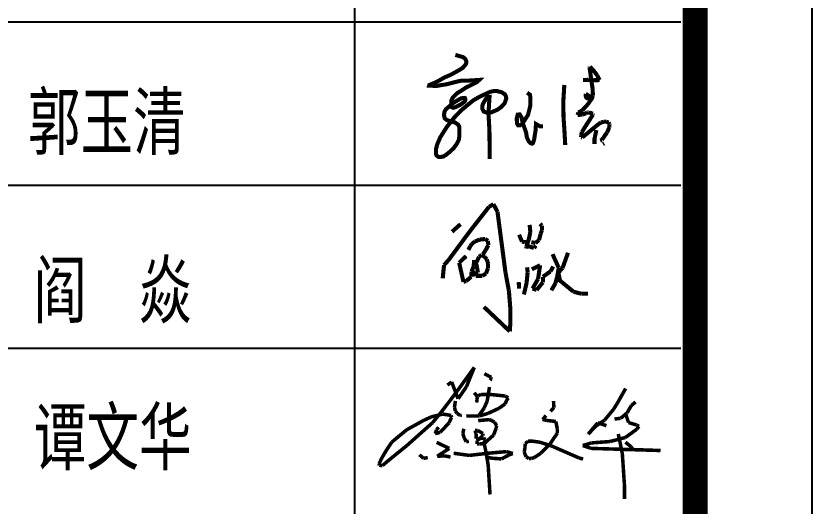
# Model space of a CAD drawing. Extents: x -33967 to 1773478, y -1022458 to -784650.
# Drawn here: x 860261 to 867071, y -1010937 to -1006739 of the extents above; entities that cross this region are included whole.
import ezdxf

# ---------------------------------------------------------------- set-up
doc = ezdxf.new("R2010")
doc.units = 0
doc.header["$LTSCALE"] = 1000
doc.header["$MEASUREMENT"] = 0
for name, color, linetype in [('002', 3, 'Continuous'), ('PUB_TITLE', 4, 'Continuous'), ('TEXT', 7, 'Continuous'), ('图框文字', 120, 'Continuous')]:
    doc.layers.add(name, color=color, linetype=linetype)
doc.styles.add('_gyy_title_ST', font='', dxfattribs={"width": 0.8})
doc.styles.get('_gyy_title_ST').set_extended_font_data('SimSun')

# ---------------------------------------------------------------- blocks, each defined once
blk = doc.blocks.new('wfadf')
at = {"color": 2, "lineweight": 25, "const_width": 25}
for points in [[(2531221.373808356, 1893279.657295602), (2531267.978610107, 1893266.619355912), (2531279.630814762, 1893257.870906593), (2531285.425377199, 1893249.508193451), (2531289.28849321, 1893239.215620301), (2531287.356972397, 1893225.706640914), (2531278.986924901, 1893214.127480874), (2531265.990332367, 1893199.832554371), (2531239.592558926, 1893183.750401202), (2531191.947759007, 1893157.375715543), (2531155.248417257, 1893141.936876149), (2531121.768376044, 1893122.638316742), (2531088.932075919, 1893106.556163573), (2531062.534302478, 1893095.620317308), (2531061.246597141, 1893091.117324179), (2531108.891397061, 1893089.830777947), (2531135.932985976, 1893094.977044192), (2531162.330759417, 1893098.836764205), (2531182.290080559, 1893103.339757334), (2531204.180922514, 1893109.129337355), (2531229.290990618, 1893115.56219049), (2531260.839511019, 1893122.638316742), (2531305.908900266, 1893122.638316742), (2531348.402878838, 1893125.211449864), (2531367.718310119, 1893126.498036755), (2531353.553625799, 1893112.989016708), (2531288.524989797, 1893080.82475103), (2531257.62028487, 1893060.239645391), (2531236.373332778, 1893048.017212235), (2531212.553052834, 1893025.843338693), (2531202.8953, 1893013.620905537), (2531197.100737564, 1892999.468612375), (2531197.100737564, 1892980.170052968), (2531197.100737564, 1892967.304346696), (2531200.963779188, 1892958.941674213), (2531209.333826685, 1892955.725227316), (2531223.498511004, 1892960.228220445), (2531255.047031406, 1892976.310373614), (2531264.70478424, 1892983.386499865), (2531278.225578697, 1892993.679073015), (2531283.376325659, 1893004.614919279), (2531283.376325659, 1893009.761185524), (2531280.15709951, 1893016.19403866), (2531267.924010389, 1893015.550765544), (2531256.334736743, 1893013.620905537), (2531230.580778778, 1892998.825339259), (2531206.114600536, 1892983.386499865), (2531187.44298473, 1892967.304346696), (2531162.976732102, 1892946.075967942), (2531155.233688723, 1892931.729159984), (2531152.014462574, 1892911.787327461), (2531155.877578585, 1892891.845454278), (2531168.754483181, 1892880.266334898), (2531193.864551284, 1892872.546894871), (2531217.686988438, 1892866.114041735), (2531238.933940531, 1892851.961789232), (2531246.01628269, 1892837.80949607), (2531245.372467215, 1892808.861677289), (2531246.01628269, 1892781.843677855), (2531242.532389244, 1892758.144587126), (2531228.980426827, 1892732.418378992), (2531209.555944883, 1892706.240810334), (2531187.872790139, 1892685.930643878), (2531165.286210907, 1892667.877158066), (2531149.47557569, 1892657.496394576), (2531130.051093746, 1892653.885673017), (2531115.595632454, 1892655.239713931), (2531106.561015639, 1892663.815116643), (2531102.495419475, 1892674.195880133), (2531102.495419475, 1892689.090004911), (2531104.302342838, 1892708.046171113), (2531111.07836124, 1892732.869698857), (2531128.699415988, 1892773.643805799), (2531149.479146244, 1892807.042776914), (2531168.45187875, 1892836.831026471), (2531190.175127837, 1892864.998631117), (2531212.309957632, 1892892.981560555), (2531254.772842632, 1892937.66393489), (2531298.259583923, 1892974.416009305), (2531333.042951646, 1893002.398938742), (2531365.567646569, 1893020.903785079), (2531413.451227272, 1893043.921952044), (2531436.489630328, 1893053.851395669), (2531455.462362834, 1893057.913437092), (2531478.048942067, 1893057.913437092), (2531506.056365775, 1893050.692034635), (2531525.029098281, 1893038.054590501), (2531531.353367245, 1893025.868466232), (2531533.612040046, 1893013.231022097), (2531528.19119557, 1892996.53153654), (2531521.867000992, 1892981.186091896), (2531501.539020174, 1892959.521884526), (2531478.952440942, 1892943.725079359), (2531442.362149855, 1892927.928274191), (2531412.999552221, 1892926.574273936), (2531394.930244203, 1892932.892996003), (2531386.799051876, 1892948.689801171), (2531386.347302438, 1892963.583925949), (2531389.509474114, 1892977.124050473), (2531397.640666441, 1892992.469535776), (2531412.096053346, 1893014.585063011), (2531422.034169037, 1893020.903785079), (2531430.617110801, 1893021.806424809), (2531424.542631827, 1892919.501115824), (2531430.322316956, 1892817.450863553), (2531431.767647365, 1892666.545195232), (2531431.767647365, 1892641.995956119)], [(2532045.248218501, 1893207.075343697), (2532043.869464043, 1893200.187592665)], [(2532043.869464043, 1893200.187592665), (2532056.004958028, 1893112.686754377)], [(2532059.03576308, 1893194.677424366), (2532045.248218501, 1893207.075343697)], [(2532075.030579362, 1893175.013499166), (2532059.03576308, 1893194.677424366)], [(2532091.024056686, 1893154.074818973), (2532075.030579362, 1893175.013499166)], [(2532104.811601265, 1893125.421821845), (2532091.024056686, 1893154.074818973)], [(2531888.938449963, 1893096.061512971), (2531882.551249988, 1892989.966418222), (2531884.148031386, 1892899.027742347), (2531890.536123998, 1892800.535029076), (2531894.528151877, 1892727.145905823)], [(2532003.33542194, 1893125.421821845), (2532035.322450976, 1893127.350380749)], [(2532035.322450976, 1893127.350380749), (2532056.279518735, 1893124.5952966)], [(2532056.004958028, 1893112.686754377), (2532062.071477642, 1893074.390922067)], [(2532056.279518735, 1893124.5952966), (2532090.472554903, 1893125.14631343)], [(2532090.472554903, 1893125.14631343), (2532104.811601265, 1893125.421821845)], [(2531661.486067198, 1893048.370176897), (2531678.693458415, 1893035.475927694), (2531681.561356951, 1893014.701836944), (2531680.127407683, 1892966.706571502), (2531666.504926829, 1892911.547802657), (2531643.56173854, 1892876.446786418), (2531630.656195127, 1892856.38907447), (2531617.750651714, 1892848.509232924), (2531605.562120129, 1892848.509232924), (2531599.109311229, 1892859.970805843), (2531597.675361961, 1892890.057414424), (2531603.411159033, 1892913.696857744), (2531615.599765006, 1892915.129574688), (2531626.354347323, 1892897.937215311), (2531636.391992199, 1892855.672736328), (2531655.032514432, 1892803.893499423), (2531659.334362237, 1892775.955945929), (2531663.804472387, 1892763.936281437), (2531672.223763771, 1892748.596895051), (2531680.395422374, 1892739.690158504), (2531685.843194777, 1892736.968659058), (2531691.043334398, 1892735.731595374), (2531696.986372362, 1892738.947920294), (2531704.167499842, 1892762.204432939), (2531712.819472313, 1892816.640846044), (2531714.800162626, 1892845.929960225), (2531715.19634532, 1892856.220744359), (2531740.549583013, 1892841.576187268), (2531757.979985067, 1892841.576187268)], [(2532019.535321904, 1893040.989552045), (2532019.140775713, 1893033.762660563), (2532019.666837301, 1893029.55790448), (2532020.850475873, 1893025.353148397), (2532021.902599048, 1893021.411214981), (2532024.401317202, 1893016.812265556), (2532027.689127739, 1893015.104121516), (2532030.056404883, 1893014.052912165), (2532052.282060639, 1893011.030776766), (2532057.148055938, 1893011.424970108)], [(2532019.2933425, 1893041.011020233), (2532060.419427049, 1893016.579042966)], [(2532062.071477642, 1893074.390922067), (2532064.289089075, 1893029.600678218)], [(2532060.419427049, 1893016.579042966), (2532032.631518011, 1892976.599462284)], [(2532064.289089075, 1893029.600678218), (2532056.843815003, 1893011.417082175)], [(2531998.730300226, 1892939.951516714), (2531974.83273267, 1892926.624976267)], [(2532032.631518011, 1892976.599462284), (2531998.730300226, 1892939.951516714)], [(2531974.83273267, 1892926.624976267), (2531969.830907556, 1892911.632658923)], [(2531969.830907556, 1892911.632658923), (2531985.807722296, 1892912.806415848)], [(2531985.807722296, 1892912.806415848), (2531998.668113081, 1892913.765328253)], [(2531998.668113081, 1892913.765328253), (2532006.345919467, 1892916.06665297)], [(2532006.345919467, 1892916.06665297), (2532020.741797143, 1892921.820005422)], [(2532020.741797143, 1892921.820005422), (2532025.924381542, 1892924.888411273)], [(2532055.100120196, 1892899.190217498), (2532021.180008231, 1892846.627229087)], [(2532025.924381542, 1892924.888411273), (2532030.147156457, 1892926.61444547)], [(2532030.147156457, 1892926.61444547), (2532038.78469794, 1892926.61444547)], [(2532038.78469794, 1892926.61444547), (2532055.483954725, 1892922.587086555)], [(2532063.929578943, 1892913.189997074), (2532055.100120196, 1892899.190217498)], [(2532055.483954725, 1892922.587086555), (2532063.353752762, 1892919.518640046)], [(2532063.353752762, 1892919.518640046), (2532063.929578943, 1892913.189997074)], [(2532021.180008231, 1892846.627229087), (2531996.126771441, 1892805.889878286)], [(2532063.426725955, 1892826.994774299), (2532100.3918508, 1892857.072763077)], [(2532100.3918508, 1892857.072763077), (2532114.637839604, 1892865.907369765)], [(2532114.637839604, 1892865.907369765), (2532131.831246152, 1892870.324652779)], [(2532131.831246152, 1892870.324652779), (2532147.550906635, 1892869.83385259)], [(2532147.550906635, 1892869.83385259), (2532160.323149374, 1892865.416528917)], [(2532160.323149374, 1892865.416528917), (2532165.72681056, 1892854.618721476)], [(2532165.72681056, 1892854.618721476), (2532164.253064495, 1892834.004625651)], [(2531996.126771441, 1892805.889878286), (2531992.19685632, 1892786.748264345)], [(2532017.25009311, 1892788.711505758), (2532063.426725955, 1892826.994774299)], [(2532085.128105401, 1892819.059676563), (2532073.829608727, 1892765.561276908), (2532073.829608727, 1892740.529898069), (2532073.829608727, 1892733.658532794)], [(2532150.498324379, 1892804.555963798), (2532129.37500271, 1892773.63486072)], [(2532164.253064495, 1892834.004625651), (2532150.498324379, 1892804.555963798)], [(2531992.19685632, 1892786.748264345), (2531991.705607632, 1892775.950416244)], [(2531991.705607632, 1892775.950416244), (2531999.074189185, 1892774.47797502)], [(2531999.074189185, 1892774.47797502), (2532017.25009311, 1892788.711505758)], [(2532118.532495506, 1892758.689911633), (2532108.216421823, 1892755.254228995)], [(2532129.37500271, 1892773.63486072), (2532118.532495506, 1892758.689911633)], [(2532133.269658613, 1892737.094215431), (2532125.409828371, 1892732.676932418)]]:
    blk.add_lwpolyline(points, dxfattribs=at)
blk = doc.blocks.new('asdf')
at = {"color": 2, "lineweight": 25, "const_width": 25}
for points in [[(2531310.482096203, 1895198.530074152), (2531427.746124997, 1895348.387837175)], [(2531427.746124997, 1895348.387837175), (2531455.016848524, 1895364.735962445)], [(2531455.016848524, 1895364.735962445), (2531479.560474353, 1895318.416291497)], [(2531479.560474353, 1895318.416291497), (2531528.647726012, 1894945.134236371)], [(2531201.399297139, 1895195.805386607), (2531253.213646495, 1895242.125057555)], [(2531676.574639132, 1895237.863114139), (2531680.736946361, 1895194.197133844)], [(2531740.049753095, 1895244.10110885), (2531751.496074215, 1895232.664773669)], [(2531751.496074215, 1895232.664773669), (2531751.496074215, 1895204.593797469)], [(2531179.582737326, 1895021.425452997), (2531310.482096203, 1895198.530074152)], [(2531680.736946361, 1895194.197133844), (2531671.371763015, 1895149.491499309)], [(2531744.212028644, 1895183.80047022), (2531733.806276411, 1895144.293158839)], [(2531751.496074215, 1895204.593797469), (2531744.212028644, 1895183.80047022)], [(2531322.247722377, 1895120.691887203), (2531341.083552559, 1895135.982609008)], [(2531341.083552559, 1895135.982609008), (2531371.691788485, 1895147.744716025)], [(2531371.691788485, 1895147.744716025), (2531403.477261817, 1895151.273348131)], [(2531403.477261817, 1895151.273348131), (2531421.135854592, 1895139.511241114)], [(2531421.135854592, 1895139.511241114), (2531423.490329405, 1895113.634622993)], [(2531612.058956281, 1895177.562475509), (2531629.748722404, 1895134.936166772)], [(2531629.748722404, 1895134.936166772), (2531645.357350754, 1895131.817169416)], [(2531645.357350754, 1895131.817169416), (2531658.884841328, 1895132.856840974)], [(2531671.371763015, 1895149.491499309), (2531657.844272441, 1895105.825519014)], [(2531711.954203058, 1895126.618846263), (2531686.980391364, 1895131.817169416)], [(2531733.806276411, 1895144.293158839), (2531711.954203058, 1895126.618846263)], [(2531301.057417383, 1895084.22935545), (2531314.007060533, 1895108.929780186)], [(2531314.007060533, 1895108.929780186), (2531322.247722377, 1895120.691887203)], [(2531423.490329405, 1895113.634622993), (2531407.008974036, 1895081.876934047)], [(2531657.844272441, 1895105.825519014), (2531655.763102986, 1895092.309858035)], [(2531670.655884822, 1895106.487313944), (2531702.848068967, 1895096.378603323)], [(2531702.848068967, 1895096.378603323), (2531715.724942625, 1895110.163203993)], [(2531287.737242244, 1895046.258434124), (2531244.690301944, 1895005.638532182)], [(2531344.615296458, 1894996.013587456), (2531366.982838859, 1895041.885787506)], [(2531366.982838859, 1895041.885787506), (2531382.286956822, 1895053.647894523)], [(2531382.286956822, 1895053.647894523), (2531401.122787004, 1895041.885787506)], [(2531407.008974036, 1895081.876934047), (2531389.35038126, 1895056.000315926)], [(2531401.122787004, 1895041.885787506), (2531414.072398474, 1895026.595048384)], [(2531816.83994168, 1895058.31903978), (2531854.881215306, 1894973.856808191)], [(2531911.580656374, 1895067.062982344), (2531878.289611716, 1894973.513754673)], [(2531144.13081575, 1894909.713315603), (2531152.31204548, 1894991.453907318)], [(2531152.31204548, 1894991.453907318), (2531179.582737326, 1895021.425452997)], [(2531244.690301944, 1895005.638532182), (2531261.430769927, 1894931.566972772)], [(2531334.020128121, 1894984.251480439), (2531336.374602934, 1895021.890205577)], [(2531359.919382741, 1894945.436544599), (2531350.50148349, 1894996.013587456)], [(2531414.072398474, 1895026.595048384), (2531422.313091998, 1894999.542219561)], [(2531422.313091998, 1894999.542219561), (2531421.135854592, 1894971.313162721)], [(2531690.035759621, 1894965.410585032), (2531740.757426108, 1894990.749254509)], [(2531740.757426108, 1894990.749254509), (2531728.077033246, 1894906.28702292)], [(2531318.826700888, 1894919.619944827), (2531321.070484971, 1894951.317598108)], [(2531321.070484971, 1894951.317598108), (2531334.020128121, 1894984.251480439)], [(2531337.55184034, 1894938.379280389), (2531325.779466277, 1894956.022423598)], [(2531345.792533865, 1894925.440962671), (2531337.55184034, 1894938.379280389)], [(2531338.729077747, 1894936.026858986), (2531359.919382741, 1894945.436544599)], [(2531409.363448848, 1894939.555491091), (2531386.995906448, 1894925.440962671)], [(2531421.135854592, 1894971.313162721), (2531409.363448848, 1894939.555491091)], [(2531528.647726012, 1894945.134236371), (2531549.637051617, 1894832.737585042)], [(2531664.339987129, 1894947.90190301), (2531657.733708432, 1894880.246852203)], [(2531661.03684778, 1894977.604128039), (2531664.339987129, 1894947.90190301)], [(2531757.664658831, 1894918.956366316), (2531804.159548818, 1894952.741258952)], [(2531804.159548818, 1894952.741258952), (2531821.066749861, 1894982.30303135)], [(2531854.881215306, 1894973.856808191), (2531844.998567057, 1894919.463093645)], [(2531855.402006633, 1894948.567299733), (2531853.321312382, 1894942.330673011)], [(2531853.321312382, 1894942.330673011), (2531863.724783638, 1894888.280011982)], [(2531878.289611716, 1894973.513754673), (2531855.402006633, 1894948.567299733)], [(2531261.430769927, 1894931.566972772), (2531270.99677426, 1894888.557661778)], [(2531270.99677426, 1894888.557661778), (2531287.737242244, 1894893.336479883)], [(2531287.737242244, 1894893.336479883), (2531318.826700888, 1894919.619944827)], [(2531386.995906448, 1894925.440962671), (2531345.792533865, 1894925.440962671)], [(2531728.077033246, 1894906.28702292), (2531694.262567801, 1894847.163460808)], [(2531757.664658831, 1894885.171473681), (2531757.664658831, 1894918.956366316)], [(2531844.998567057, 1894919.463093645), (2531834.595095801, 1894879.964527002)], [(2531861.644089387, 1894896.595496962), (2531907.419267872, 1894859.175805894)], [(2531609.838267087, 1894886.847329338), (2531611.489852601, 1894847.244379948)], [(2531657.733708432, 1894880.246852203), (2531641.218043373, 1894810.941660467)], [(2531694.262567801, 1894847.163460808), (2531719.623416886, 1894838.717237649)], [(2531719.623416886, 1894838.717237649), (2531757.664658831, 1894885.171473681)], [(2531834.595095801, 1894879.964527002), (2531809.626828147, 1894836.308226528)], [(2531907.419267872, 1894859.175805894), (2531944.871701033, 1894827.992741548)], [(2531549.637051617, 1894832.737585042), (2531557.691623781, 1894732.143387745)], [(2531944.871701033, 1894827.992741548), (2531992.72757377, 1894815.519505419)], [(2531992.72757377, 1894815.519505419), (2532034.341395433, 1894815.519505419)], [(2531555.006755834, 1894584.605214392), (2531396.60008546, 1894734.825892746)], [(2531557.691623781, 1894732.143387745), (2531557.691623781, 1894626.184163128)], [(2531557.691623781, 1894626.184163128), (2531555.006755834, 1894584.605214392)]]:
    blk.add_lwpolyline(points, dxfattribs=at)
blk = doc.blocks.new('zsdgs dfg')
at = {"layer": '002', "color": 2, "const_width": 30}
for points in [[(6512232.28, 493974.28), (6512075, 493756.04)], [(6512165.4, 493809.16), (6512232.28, 493974.28)], [(6512318.04, 493920.36), (6512376.600000001, 493889.3200000001)], [(6512376.600000001, 493889.3200000001), (6512377.720000001, 493878.12)], [(6512004.12, 493822.92), (6512039.64, 493850.4399999999)], [(6512039.64, 493850.4399999999), (6512094.68, 493706.92)], [(6512377.720000001, 493878.12), (6512366.52, 493864.52)], [(6512075, 493756.04), (6511949.08, 493590.92)], [(6512094.68, 493706.92), (6512165.4, 493809.16)], [(6512231, 493757.64), (6512259.64, 493726.4399999999)], [(6512361.560000001, 493807.24), (6512341.720000001, 493685.48)], [(6513519.64, 493794.6), (6513453.08, 493675.72)], [(6512071.8, 493689), (6512063.96, 493636.04)], [(6512259.64, 493726.4399999999), (6512253.4, 493699.08)], [(6512253.4, 493699.08), (6512255.96, 493674.28)], [(6512264.600000001, 493732.6799999999), (6512290.68, 493743.88)], [(6512290.68, 493743.88), (6512379, 493742.6)], [(6512341.720000001, 493685.48), (6512315.64, 493627.08)], [(6512379, 493742.6), (6512497.24, 493730.28)], [(6512507.16, 493692.84), (6512494.68, 493663.08)], [(6512497.24, 493730.28), (6512520.760000001, 493714.12)], [(6512520.760000001, 493714.12), (6512507.16, 493692.84)], [(6512906.52, 493688.04), (6512909.24, 493631.88)], [(6513568.28, 493649.48), (6513604.600000001, 493679.72)], [(6512063.96, 493636.04), (6512071, 493603.4)], [(6512315.64, 493627.08), (6512270.84, 493563.5600000001)], [(6512442.52, 493625.8), (6512351.64, 493583.5600000001)], [(6512494.68, 493663.08), (6512442.52, 493625.8)], [(6512909.24, 493631.88), (6512880.44, 493599.08)], [(6513416.760000001, 493617.16), (6513340.12, 493524.52)], [(6513453.08, 493675.72), (6513416.760000001, 493617.16)], [(6513531.96, 493586.92), (6513568.28, 493649.48)], [(6511803.16, 493523.72), (6511868.12, 493553.16)], [(6511868.12, 493553.16), (6511964.600000001, 493576.84)], [(6511949.08, 493590.92), (6511876.28, 493502.28)], [(6511964.600000001, 493576.84), (6512035.32, 493565)], [(6512039.32, 493549.3200000001), (6512017.560000001, 493502.12)], [(6512035.32, 493565), (6512039.32, 493549.3200000001)], [(6512071, 493603.4), (6512084.920000001, 493583.88)], [(6512084.920000001, 493583.88), (6512112.920000001, 493564.52)], [(6512112.920000001, 493564.52), (6512126.2, 493566.76)], [(6512196.28, 493559.88), (6512163.96, 493561.16)], [(6512278.36, 493561.16), (6512196.28, 493559.88)], [(6512351.64, 493583.5600000001), (6512278.36, 493561.16)], [(6512843.96, 493563.88), (6512812.44, 493531.24)], [(6513477.560000001, 493540.52), (6513531.96, 493586.92)], [(6513523.96, 493564.84), (6513544.12, 493504.36)], [(6511657.720000001, 493443.08), (6511803.16, 493523.72)], [(6511876.28, 493502.28), (6511771.8, 493409.64)], [(6512017.560000001, 493502.12), (6511942.84, 493421.48)], [(6512265.08, 493520.6799999999), (6512357.560000001, 493529.48)], [(6512357.560000001, 493529.48), (6512379.96, 493521.96)], [(6512379.96, 493521.96), (6512403.64, 493508.2)], [(6512403.64, 493508.2), (6512422.36, 493478.28)], [(6512422.36, 493478.28), (6512418.68, 493457.16)], [(6512812.44, 493531.24), (6512850.2, 493522.4399999999)], [(6512850.2, 493522.4399999999), (6512925.560000001, 493513.64)], [(6512925.560000001, 493513.64), (6512929.4, 493493.64)], [(6512929.4, 493493.64), (6512938.2, 493453.3200000001)], [(6513200.920000001, 493405.48), (6513281.720000001, 493502.28)], [(6513265.560000001, 493473.96), (6513200.920000001, 493405.48)], [(6513340.12, 493524.52), (6513265.560000001, 493473.96)], [(6513281.720000001, 493502.28), (6513356.28, 493478.12)], [(6513425.08, 493534.6), (6513477.560000001, 493540.52)], [(6513544.12, 493504.36), (6513612.760000001, 493484.04)], [(6513612.760000001, 493484.04), (6513632.920000001, 493472.04)], [(6511531.8, 493338.92), (6511657.720000001, 493443.08)], [(6511771.8, 493409.64), (6511659.64, 493309.3200000001)], [(6511899.64, 493409.64), (6511911.48, 493443.08)], [(6511942.84, 493421.48), (6511899.64, 493409.64)], [(6511911.48, 493443.08), (6511929.08, 493464.6799999999)], [(6512142.84, 493452.04), (6512135.32, 493409.64)], [(6512135.32, 493409.64), (6512146.52, 493373.48)], [(6512261.4, 493437.16), (6512238.84, 493437.16)], [(6512238.84, 493437.16), (6512247.64, 493407.24)], [(6512247.64, 493407.24), (6512247.64, 493365.96)], [(6512306.36, 493410.92), (6512261.4, 493437.16)], [(6512305.08, 493392.2), (6512306.36, 493410.92)], [(6512418.68, 493457.16), (6512396.12, 493397.16)], [(6512938.2, 493413.16), (6512913.08, 493376.6799999999)], [(6512938.2, 493453.3200000001), (6512938.2, 493413.16)], [(6513457.4, 493407.08), (6513491.64, 493237.8)], [(6513614.68, 493447.88), (6513517.88, 493377.3200000001)], [(6513632.920000001, 493472.04), (6513614.68, 493447.88)], [(6511490.52, 493277.96), (6511531.8, 493338.92)], [(6512146.52, 493373.48), (6512163.96, 493341)], [(6512163.96, 493341), (6512186.52, 493344.84)], [(6512247.64, 493365.96), (6512277.560000001, 493368.52)], [(6512255.16, 493351.08), (6512278.84, 493368.52)], [(6512256.44, 493322.28), (6512255.16, 493351.08)], [(6512277.560000001, 493368.52), (6512312.600000001, 493371.08)], [(6512278.84, 493368.52), (6512305.08, 493392.2)], [(6512312.600000001, 493371.08), (6512327.48, 493361)], [(6512327.48, 493361), (6512313.88, 493329.8)], [(6512352.44, 493358.6), (6512320.12, 493327.4)], [(6512396.12, 493397.16), (6512352.44, 493358.6)], [(6512665.4, 493325.16), (6512690.52, 493345.3200000001)], [(6512690.52, 493345.3200000001), (6512733.24, 493345.3200000001)], [(6512733.24, 493345.3200000001), (6512792.44, 493336.52)], [(6512913.08, 493376.6799999999), (6512877.88, 493323.88)], [(6513386.84, 493342.92), (6513227.48, 493330.92)], [(6513517.88, 493377.3200000001), (6513386.84, 493342.92)], [(6511447.16, 493205.16), (6511490.52, 493277.96)], [(6511659.64, 493309.3200000001), (6511502.2, 493181.48)], [(6511911.48, 493335.72), (6512020.12, 493283.88)], [(6512020.12, 493283.88), (6511916.44, 493217.3200000001)], [(6512273.88, 493321.16), (6512256.44, 493322.28)], [(6512320.12, 493327.4), (6512273.88, 493321.16)], [(6512313.88, 493329.8), (6512325.08, 493287.4)], [(6512325.08, 493287.4), (6512350.2, 493145.16)], [(6512656.600000001, 493254.76), (6512663, 493286.28)], [(6512663, 493286.28), (6512665.4, 493325.16)], [(6512792.44, 493336.52), (6512889.24, 493305.16)], [(6512846.52, 493291.24), (6512798.68, 493243.5600000001)], [(6512877.88, 493323.88), (6512846.52, 493291.24)], [(6512889.24, 493305.16), (6513123, 493203.24)], [(6513227.48, 493330.92), (6513154.84, 493308.6799999999)], [(6513154.84, 493308.6799999999), (6513225.4, 493284.52)], [(6513225.4, 493284.52), (6513356.600000001, 493280.52)], [(6513356.600000001, 493280.52), (6513816.44, 493266.28)], [(6513566.36, 493298.6), (6513517.88, 493337)], [(6513582.52, 493274.4399999999), (6513566.36, 493298.6)], [(6513816.44, 493266.28), (6513582.52, 493274.4399999999)], [(6511421.560000001, 493152.04), (6511447.16, 493205.16)], [(6511765.720000001, 493230.76), (6511799, 493199.88)], [(6511799, 493199.88), (6511836.12, 493206.12)], [(6511916.44, 493217.3200000001), (6511978.2, 493221)], [(6511978.2, 493221), (6512030.04, 493211.08)], [(6512056.920000001, 493242.92), (6512190.68, 493224.84)], [(6512190.68, 493224.84), (6512346.36, 493242.92)], [(6512378.2, 493201), (6512340.28, 493210.92)], [(6512346.36, 493242.92), (6512505.88, 493256.84)], [(6512531.8, 493230.92), (6512463.96, 493194.92)], [(6512505.88, 493256.84), (6512559.8, 493240.84)], [(6512559.8, 493240.84), (6512531.8, 493230.92)], [(6512665.4, 493230.92), (6512656.600000001, 493254.76)], [(6512674.2, 493212.04), (6512665.4, 493230.92)], [(6512696.920000001, 493198.28), (6512674.2, 493212.04)], [(6512743.32, 493207.08), (6512718.2, 493198.28)], [(6512798.68, 493243.5600000001), (6512743.32, 493207.08)], [(6513123, 493203.24), (6513158.2, 493193.3200000001)], [(6513491.64, 493237.8), (6513509.88, 492967.08)], [(6511423.64, 493140.2), (6511421.560000001, 493152.04)], [(6511451.16, 493138.28), (6511423.64, 493140.2)], [(6511502.2, 493181.48), (6511451.16, 493138.28)], [(6512350.2, 493145.16), (6512366.2, 492891.72)], [(6512463.96, 493194.92), (6512378.2, 493201)], [(6512718.2, 493198.28), (6512696.920000001, 493198.28)], [(6513509.88, 492967.08), (6513509.88, 492854.28)]]:
    blk.add_lwpolyline(points, dxfattribs=at)

msp = doc.modelspace()

# ---------------------------------------------------------------- linework, layer by layer
at = {"layer": 'PUB_TITLE'}
for p, q in [((863155.5893370828, -1001206.176621015), (863155.5893370828, -1013776.510371015)), ((865948.9968370828, -1006792.991621015), (856172.0705870828, -1006792.991621015)), ((865948.9968370828, -1008189.695371015), (856172.0705870802, -1008189.695371015)), ((865948.9968370828, -1009586.399121015), (856172.0705870802, -1009586.399121015))]:
    msp.add_line(p, q, dxfattribs=at)
msp.add_lwpolyline([(783071.050587083, -1022458.380996015), (867071.050587083, -1022458.380996015), (867071.050587083, -963058.3809960149), (783071.050587083, -963058.3809960149)], close=True, dxfattribs=at)
at = {"layer": 'PUB_TITLE', "const_width": 212.121}
for points in [[(785891.3665870507, -1021458.380996015), (866071.050587083, -1021458.380996015), (866071.050587083, -964058.3809960149), (785891.3665870507, -964058.3809960149)], [(856172.0705870828, -964058.3809960149), (866071.050587083, -964058.3809960149), (866071.050587083, -1021458.380996015), (856172.0705870828, -1021458.380996015)]]:
    msp.add_lwpolyline(points, close=True, dxfattribs=at)

# ---------------------------------------------------------------- block references
at = {"xscale": 1.0056267, "yscale": 1.0056267, "zscale": 1.0056267}
msp.add_blockref('zsdgs dfg', (-5684693.087778585, -1506502.442095409), dxfattribs=at)
at = {"layer": '图框文字', "xscale": 1.39670375, "yscale": 1.39670375, "zscale": 1.39670375}
for name, p in [('wfadf', (-2671347.015370952, -3651423.900606097)), ('asdf', (-2671347.015370952, -3655614.011856097))]:
    msp.add_blockref(name, p, dxfattribs=at)

# ---------------------------------------------------------------- texts
at = {"layer": 'TEXT', "color": 3, "style": '_gyy_title_ST', "width": 0.6999999999994356}
for s, p in [('郭玉清', (860362.8516670759, -1007877.996662705)), ('阎  焱', (860413.2440029641, -1009320.565510583)), ('谭文华', (860413.2440029641, -1010578.746886436))]:
    msp.add_text(s, height=471.5849989643839, dxfattribs=at).set_placement(p)

doc.saveas('drawing.dxf')
